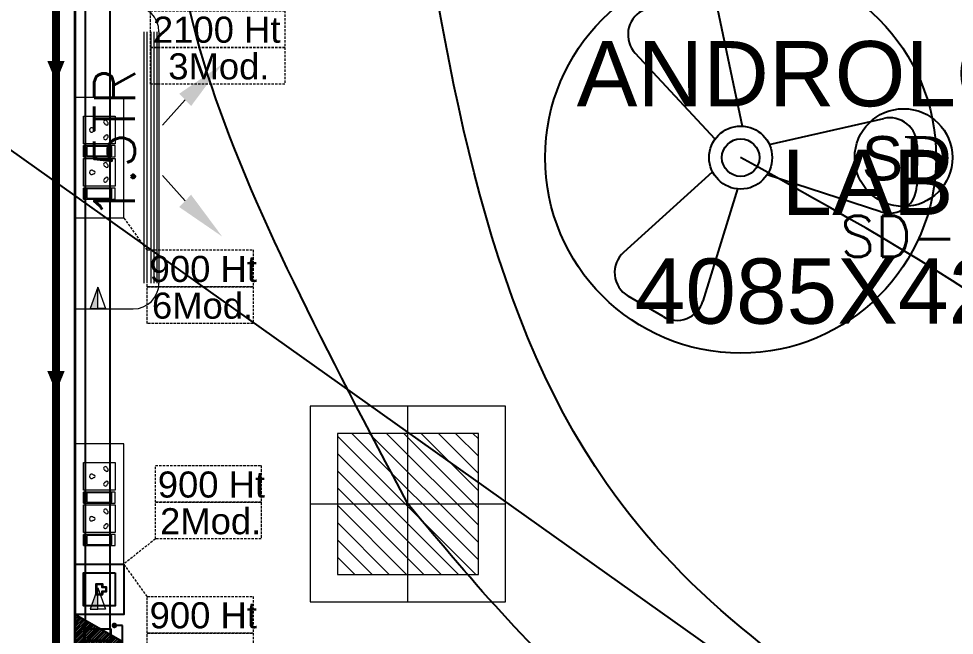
# Model space of a CAD drawing. Extents: x 3550807 to 4078732, y -628171 to -515859.
# Drawn here: x 3658962 to 3661833, y -596512 to -594621 of the extents above; entities that cross this region are included whole.
import ezdxf

# ---------------------------------------------------------------- set-up
doc = ezdxf.new("R2010")
doc.units = 0
doc.header["$LTSCALE"] = 6
doc.header["$MEASUREMENT"] = 0
for name, pattern in [('1', [0]), ('CONTINU', [0]), ('DASHED2', [0.375, 0.25, -0.125])]:
    doc.linetypes.add(name, pattern=pattern)
doc.layers.get('0').update_dxf_attribs({"linetype": 'CONTINUOUS'})
doc.layers.add('CFT_LOOPING', color=7, linetype='1', lineweight=0, true_color=0xd6d600)
for name, color, linetype in [('DIM', 7, 'CONTINUOUS'), ('ELE 36W LED LIGHT', 6, 'CONTINUOUS'), ('ELE-1200MM CEILINGFAN', 6, 'CONTINUOUS'), ('ELE-TEL POINT', 4, 'CONTINUOUS'), ('ELE.LAN POINT', 3, 'CONTINUOUS'), ('FA-FIRE TEXT', 7, 'CONTINUOUS'), ('HVAC_HI-WALL_1.5TR', 5, 'CONTINUOUS'), ('MEP_HVAC_TEXT', 7, 'CONTINUOUS'), ('phe-text', 1, 'CONTINUOUS'), ('PL- WASTE PIPE', 6, 'CONTINUOUS'), ('PL-SOIL PIPE', 1, 'CONTINUOUS'), ('TEXT', 5, 'CONTINUOUS')]:
    doc.layers.add(name, color=color, linetype=linetype)
for name, color, linetype, lineweight in [('ELE-2NOS OF 6-16 RAW POWER SOCKET', 1, 'CONTINUOUS', 20), ('ELE-36W LED LIGHT', 210, 'CONTINUOUS', 18), ('FA-BELOW SMOKE DERECTOR', 1, 'CONTINUOUS', 25), ('PHE-SP', 1, 'CONTINUOUS', 0), ('PL-SOFT  WATER SUPPLY PIPE', 162, 'CONTINUOUS', 9), ('PL-WATER PIPING', 1, 'CONTINUOUS', 9), ('WALL', 10, 'CONTINUOUS', 35)]:
    doc.layers.add(name, color=color, linetype=linetype, lineweight=lineweight)
doc.layers.add('ELE-LIGHTING WIRING', color=7, linetype='CONTINUOUS', true_color=0x63d7b6)
doc.styles.add('ARIAL', font='arial.ttf')
doc.styles.add('PDF Times New Roman', font='times.ttf')
doc.styles.add('ROMANS', font='romans.shx')
doc.styles.get("Standard").update_dxf_attribs({"font": 'SIMPLEX'})
doc.styles.add('VERDANA', font='verdana.ttf')

# ---------------------------------------------------------------- blocks, each defined once
blk = doc.blocks.new('A$C07FB25EA')
at = {"layer": 'ELE-1200MM CEILINGFAN', "color": 3}
for p, q in [((6.533, 13.367), (9.467, 11.641)), ((0.256, 2.637), (3.168, 12.074)), ((9.838, 7.944), (2.359, 1.207)), ((-11.798, 4.548), (-2.225, 1.439)), ((-14.843, -1.026), (-14.815, 2.378)), ((-2.412, -1.097), (-12.041, -3.293)), ((2.156, -1.54), (8.872, -8.781)), ((1.96, -12.492), (-0.134, -2.646)), ((8.31, -12.341), (5.348, -14.019))]:
    blk.add_line(p, q, dxfattribs=at)
at = {"layer": 'ELE-1200MM CEILINGFAN', "color": 5, "ltscale": 10}
blk.add_circle((0, 0), 16.449, dxfattribs=at)
at = {"layer": 'ELE-1200MM CEILINGFAN', "color": 3}
for radius in [2.65, 1.578]:
    blk.add_circle((0, 0), radius, dxfattribs=at)
for centre, start, end in [((5.365, 11.383), 59.52805, 162.52285), ((8.299, 9.656), 311.94933, 59.52805), ((-12.512, 2.359), 71.94933, 179.52805), ((-12.54, -1.045), 179.52805, 282.52285), ((7.175, -10.337), 299.52805, 42.52285), ((4.213, -12.015), 191.94933, 299.52805)]:
    blk.add_arc(centre, 2.303, start, end, dxfattribs=at)
blk = doc.blocks.new('light300x600')
at = {"layer": 'ELE-36W LED LIGHT', "lineweight": 0}
for p, q in [((918214.7, -78407.4), (918214.7, -79007.4)), ((918814.7, -78407.4), (918214.7, -78407.4)), ((918514.7, -78407.4), (918514.7, -79007.4)), ((918814.7, -79007.4), (918814.7, -78407.4)), ((918298.3, -78491.3), (918298.6, -78491)), ((918298.3, -78544.3), (918351.6, -78491)), ((918298.3, -78597.3), (918404.7, -78491)), ((918298.3, -78650.4), (918457.7, -78491)), ((918298.3, -78703.4), (918510.7, -78491)), ((918298.3, -78756.4), (918563.8, -78491)), ((918298.3, -78809.5), (918616.8, -78491)), ((918298.3, -78862.5), (918669.8, -78491)), ((918298.3, -78915.5), (918722.9, -78491)), ((918298.3, -78491), (918298.3, -78923.7)), ((918731.1, -78491), (918298.3, -78491)), ((918731.1, -78923.7), (918731.1, -78491)), ((918343.2, -78923.7), (918731.1, -78535.8)), ((918396.2, -78923.7), (918731.1, -78588.8)), ((918449.2, -78923.7), (918731.1, -78641.9)), ((918502.3, -78923.7), (918731.1, -78694.9)), ((918214.7, -78707.4), (918814.7, -78707.4)), ((918555.3, -78923.7), (918731.1, -78747.9)), ((918608.3, -78923.7), (918731.1, -78801)), ((918661.3, -78923.7), (918731.1, -78854)), ((918298.3, -78923.7), (918731.1, -78923.7)), ((918714.4, -78923.7), (918731.1, -78907)), ((918214.7, -79007.4), (918814.7, -79007.4))]:
    blk.add_line(p, q, dxfattribs=at)
blk = doc.blocks.new('RTUH 6U')
at = {"layer": 'ELE-2NOS OF 6-16 RAW POWER SOCKET', "color": 30, "ltscale": 300}
for p, q in [((-311.5, -26.5), (-226.5, -26.5)), ((-311.5, -123.5), (-311.5, -26.5)), ((-226.5, -26.5), (-226.5, -123.5)), ((-187.1, -26.5), (-220.9, -26.5)), ((-220.9, -26.5), (-220.9, -123.5)), ((-187.1, -123.5), (-187.1, -26.5)), ((-187.1, -123.5), (-187.1, -26.5)), ((-181.4, -123.5), (-181.4, -26.5)), ((-181.4, -26.5), (-96.4, -26.5)), ((-96.4, -26.5), (-96.4, -123.5)), ((-57, -26.5), (-90.8, -26.5)), ((-90.8, -26.5), (-90.8, -123.5)), ((-57, -123.5), (-57, -26.5)), ((-57, -123.5), (-57, -26.5)), ((-189.9, -37), (-218, -37)), ((-218, -37), (-218, -113)), ((-189.9, -40.4), (-218, -40.4)), ((-189.9, -113), (-189.9, -37)), ((-59.8, -37), (-88, -37)), ((-88, -37), (-88, -113)), ((-59.8, -40.4), (-88, -40.4)), ((-59.8, -113), (-59.8, -37)), ((-218, -113), (-189.9, -113)), ((-88, -113), (-59.8, -113)), ((-226.5, -123.5), (-311.5, -123.5)), ((-187.1, -123.5), (-220.9, -123.5)), ((-220.9, -123.5), (-187.1, -123.5)), ((-96.4, -123.5), (-181.4, -123.5)), ((-57, -123.5), (-90.8, -123.5)), ((-90.8, -123.5), (-57, -123.5))]:
    blk.add_line(p, q, dxfattribs=at)
blk.add_lwpolyline([(0, 0), (-368.5, 0), (-368.5, -150), (0, -150)], close=True, dxfattribs=at)
for centre, radius, start, end in [((-293.2, -56.1), 5.7, 87.49, 354.7311), ((-288.7, -52.1), 4.6, 284.9049, 157.3162), ((-249.3, -52.1), 4.6, 22.6838, 255.0951), ((-244.8, -56.1), 5.7, 185.2689, 92.51), ((-163.1, -56.1), 5.7, 87.49, 354.7311), ((-158.6, -52.1), 4.6, 284.9049, 157.3162), ((-119.2, -52.1), 4.6, 22.6838, 255.0951), ((-114.7, -56.1), 5.7, 185.2689, 92.51), ((-269, -99), 6.62, 127.1584, 52.8416), ((-269, -92.3), 4.22, 341.4031, 198.5969), ((-138.9, -99), 6.62, 127.1584, 52.8416), ((-138.9, -92.3), 4.22, 341.4031, 198.5969)]:
    blk.add_arc(centre, radius, start, end, dxfattribs=at)
blk = doc.blocks.new('tel')
at = {"layer": 'ELE-TEL POINT', "ltscale": 30}
h = blk.add_hatch(dxfattribs=at)
h.set_pattern_fill('ANSI31', color=4, scale=19.025387, style=0)
h.set_pattern_definition([(45, (-98.626, 0.184), (-42.7132, 42.7132), [])])
h.paths.add_polyline_path([(-99, 0), (840, 1654), (1778, -3)])
at = {"layer": 'ELE-TEL POINT', "color": 4, "ltscale": 30}
for p, q in [((-99, 0), (840, 1654)), ((840, 1654), (1778, -3)), ((1778, -3), (-99, 0))]:
    blk.add_line(p, q, dxfattribs=at)
at = {"layer": 'ELE-TEL POINT', "color": 4, "ltscale": 12}
for p, q in [((276, 1648), (275, 1398)), ((1404, 1646), (1403, 1396))]:
    blk.add_line(p, q, dxfattribs=at)
at = {"layer": 'ELE-TEL POINT', "color": 4, "linetype": 'Continuous', "ltscale": 12}
blk.add_line((276, 1648), (1404, 1646), dxfattribs=at)
at = {"layer": 'ELE-TEL POINT', "color": 4, "ltscale": 30, "const_width": 95.1}
for points in [[(227, 1363, 1), (323, 1363, 1)], [(1355, 1361, 1), (1451, 1361, 1)]]:
    blk.add_lwpolyline(points, format="xyb", close=True, dxfattribs=at)
blk = doc.blocks.new('Voice')
at = {"layer": 'ELE.LAN POINT', "color": 6}
for points in [[(0, -31.8), (127.9, -31.8), (127.9, 92), (0, 92)], [(21.9, -10), (106, -10), (106, 70.1), (21.9, 70.1)], [(77.3, 21.4), (69.7, 21.4), (69.7, 11.7), (58.1, 11.7), (58.1, 21.4), (50.6, 21.4), (50.6, 38.7), (77.3, 38.7)], [(75.9, 22.8), (68.4, 22.8), (68.4, 13), (59.5, 13), (59.5, 22.8), (52, 22.8), (52, 37.4), (75.9, 37.4)]]:
    blk.add_lwpolyline(points, close=True, dxfattribs=at)
blk = doc.blocks.new('SMOKE DETECTOR')
at = {"layer": 'FA-BELOW SMOKE DERECTOR', "color": 7}
blk.add_circle((931028.7, -118293.9), 166, dxfattribs=at)
at = {"layer": 'FA-BELOW SMOKE DERECTOR', "insert": (930887.1, -118373), "char_height": 150, "attachment_point": 7, "style": 'PDF Times New Roman'}
blk.add_mtext('{\\fArial|b0|i0|c0|p34;S}D', dxfattribs=at)
blk = doc.blocks.new('100 ELBOW')
at = {"color": 0, "linetype": 'Continuous'}
for p, q in [((72.2, 60.9), (66.6, 55.2)), ((72.2, 60.9), (123.7, 60.9)), ((123.7, 60.9), (123.7, -60.9)), ((-77.3, 0.5), (-85.9, -8)), ((-94.1, -8), (-130.6, -44.4)), ((-94.1, -8), (-85.9, -8)), ((-130.6, -44.4), (-44.4, -130.6)), ((-0.4, -78.2), (-8, -85.8)), ((72.2, -60.9), (66.4, -55.1)), ((72.2, -60.9), (123.7, -60.9)), ((-8, -94.1), (-44.4, -130.6)), ((-8, -94.1), (-8, -85.8))]:
    blk.add_line(p, q, dxfattribs=at)
at = {"color": 8, "linetype": 'Continuous', "lineweight": 0, "ltscale": 0.005}
for p, q in [((68.7, -49.1), (68.7, 49.1)), ((74.6, 55), (68.9, 49.3)), ((74.6, -55), (74.6, 55)), ((74.6, 55), (123.7, 55)), ((-91.7, -13.9), (-126.4, -48.6)), ((-91.7, -13.9), (-13.9, -91.7)), ((-91.7, -13.9), (-83.3, -13.9)), ((-83.4, -13.9), (-13.9, -83.3)), ((-4.5, -73.9), (-13.9, -83.3)), ((-13.9, -91.7), (-13.9, -83.3)), ((74.6, -55), (68.9, -49.3)), ((74.6, -55), (123.7, -55)), ((-13.9, -91.7), (-48.6, -126.4))]:
    blk.add_line(p, q, dxfattribs=at)
at = {"color": 8, "linetype": 'Continuous', "ltscale": 0.005}
blk.add_line((-72.3, -2.8), (-73.3, -3.7), dxfattribs=at)
at = {"color": 8, "linetype": 'Continuous', "lineweight": 0, "ltscale": 0.005}
for centre, radius, start, end in [((61.5, -148.1), 197.5, 87.8618, 137.18), ((60.9, -147.1), 98.2, 85.3383, 131.766)]:
    blk.add_arc(centre, radius, start, end, dxfattribs=at)
at = {"color": 0, "linetype": 'Continuous'}
for centre, radius, start, end in [((61.6, -148.2), 203.5, 88.5977, 133.0508), ((60.9, -147.1), 92.3, 86.6643, 131.6643)]:
    blk.add_arc(centre, radius, start, end, dxfattribs=at)
blk = doc.blocks.new('A$C0B1B3CFA')
at = {"layer": 'PHE-SP'}
h = blk.add_hatch(color=7, dxfattribs=at)
h.dxf.hatch_style = 1
h.paths.add_polyline_path([(-0.0495, 0.0226), (-0.0495, 0), (0.0124, 0)])
at = {"layer": 'PHE-SP', "color": 7}
for points in [[(-0.0495, 0), (0.0124, 0), (-0.0495, 0.0226), (-0.0495, 0)], [(-0.0495, 0), (0.0124, 0), (-0.0495, -0.0226), (-0.0495, 0)]]:
    blk.add_lwpolyline(points, dxfattribs=at)
blk = doc.blocks.new('Z$W@#3BD47561')
at = {"layer": 'PHE-SP', "xscale": 49.00933755098914, "yscale": 49.00933755098914, "zscale": 49.00933755098914, "rotation": 270}
blk.add_blockref('A$C0B1B3CFA', (0, 0), dxfattribs=at)
blk = doc.blocks.new('Z$W@#4AA511D8')
at = {"layer": 'phe-text', "linetype": 'ByBlock', "lineweight": -2, "ltscale": 0.5, "xscale": 0.0244727334018079, "yscale": 0.0244727334018079, "zscale": 0.0244727334018079, "rotation": 270}
blk.add_blockref('Z$W@#3BD47561', (0.0148, 0), dxfattribs=at)
blk = doc.blocks.new('HI WALL SPLIT AC UNIT 1.5TR')
at = {"layer": 'HVAC_HI-WALL_1.5TR', "color": 7, "lineweight": 5}
for p, q in [((1295285.1, -129882.4), (1295362.7, -129951.6)), ((1295595, -129882.4), (1295517.4, -129951.6))]:
    blk.add_line(p, q, dxfattribs=at)
at = {"layer": 'HVAC_HI-WALL_1.5TR', "color": 5, "lineweight": 5}
for p, q in [((1295076, -129962.8), (1295847.5, -129962.8)), ((1294997.2, -130220.8), (1294997.2, -130041.6)), ((1295926.2, -130220.8), (1295926.2, -130041.6)), ((1294997.2, -130220.8), (1295926.2, -130220.8))]:
    blk.add_line(p, q, dxfattribs=at)
at = {"layer": 'HVAC_HI-WALL_1.5TR', "color": 8, "lineweight": 5}
for p, q in [((1295076, -129969.7), (1295847.5, -129969.7)), ((1295076, -129979), (1295847.5, -129979)), ((1295076, -129988.2), (1295847.5, -129988.2)), ((1295076, -129999.8), (1295847.5, -129999.8)), ((1295076, -130009), (1295847.5, -130009))]:
    blk.add_line(p, q, dxfattribs=at)
at = {"layer": 'HVAC_HI-WALL_1.5TR', "color": 5, "lineweight": 5}
for centre, start, end in [((1295076, -130041.6), 90, 180), ((1295847.5, -130041.6), 0, 90)]:
    blk.add_arc(centre, 78.8, start, end, dxfattribs=at)
at = {"layer": 'HVAC_HI-WALL_1.5TR', "color": 7, "lineweight": 5}
for points in [[(1295304, -129864.2), (1295266.2, -129900.6), (1295175.9, -129769)], [(1295576.1, -129864.2), (1295613.9, -129900.6), (1295704.2, -129769)]]:
    blk.add_solid(points, dxfattribs=at)

msp = doc.modelspace()

# ---------------------------------------------------------------- linework, layer by layer
at = {"layer": 'CFT_LOOPING', "color": 7, "linetype": 'DASHED2', "ltscale": 5}
for p, q in [((3659356.4, -595330.6), (3659284.5, -595231.5)), ((3659381.3, -596216.8), (3659284.5, -596293.8)), ((3659356.4, -596392.8), (3659284.5, -596293.8))]:
    msp.add_line(p, q, dxfattribs=at)
for points in [[(3659366.4, -594596.9), (3659779, -594596.9), (3659779, -594709.4), (3659366.4, -594709.4)], [(3659366.4, -594709.4), (3659779, -594709.4), (3659779, -594821.9), (3659366.4, -594821.9)], [(3659356.4, -595330.6), (3659681.2, -595330.6), (3659681.2, -595443.1), (3659356.4, -595443.1)], [(3659356.4, -595443.1), (3659681.2, -595443.1), (3659681.2, -595555.6), (3659356.4, -595555.6)], [(3659381.3, -595991.8), (3659706.2, -595991.8), (3659706.2, -596104.3), (3659381.3, -596104.3)], [(3659381.3, -596104.3), (3659706.2, -596104.3), (3659706.2, -596216.8), (3659381.3, -596216.8)], [(3659356.4, -596392.8), (3659681.2, -596392.8), (3659681.2, -596505.3), (3659356.4, -596505.3)], [(3659356.4, -596505.3), (3659681.2, -596505.3), (3659681.2, -596617.8), (3659356.4, -596617.8)]]:
    msp.add_lwpolyline(points, close=True, dxfattribs=at)
at = {"layer": 'DIM', "linetype": 'ByBlock'}
msp.add_line((3649917.5, -588619.7), (3694998.7, -620631.1), dxfattribs=at)
at = {"layer": 'ELE-LIGHTING WIRING', "linetype": 'ByBlock'}
for points in [[(3660156.2, -596109.5, 0), (3659615.4, -593820.9), (3661214.4, -593542.3), (3662190.5, -593985, 0)], [(3663126.3, -597467.2), (3660765.9, -596046.7), (3660156.2, -593985, 0)], [(3663126.3, -597467.2), (3662688.8, -596216.6), (3661177.5, -595047.3)], [(3663126.3, -597467.2), (3660797.5, -596778.6), (3660156.2, -596109.5, 0)]]:
    msp.add_spline(points, degree=3, dxfattribs=at)
at = {"layer": 'PL- WASTE PIPE', "linetype": 'ByBlock', "ltscale": 5}
for p, q in [((3659167.2, -596492.6), (3659167.2, -591863.1)), ((3659242.2, -596492.6), (3659242.2, -591863.1))]:
    msp.add_line(p, q, dxfattribs=at)
at = {"layer": 'PL-SOFT  WATER SUPPLY PIPE', "color": 3, "const_width": 25}
msp.add_lwpolyline([(3662199.8, -591151.4), (3659691.6, -591151.4), (3659691.6, -591250.3), (3659076.4, -591250.3), (3659076.4, -597151.6), (3659699.1, -597151.6), (3659699.1, -597221.2), (3660483.5, -597221.2)], dxfattribs=at)
at = {"layer": 'PL-WATER PIPING', "color": 61, "true_color": 0xd8e58c}
for points in [[(3659076.4, -594750.8, 53.3, 0, 0), (3659076.4, -594815.6, 0, 0, 0)], [(3659076.4, -595702, 53.3, 0, 0), (3659076.4, -595766.8, 0, 0, 0)]]:
    msp.add_lwpolyline(points, format="xyseb", dxfattribs=at)
at = {"layer": 'WALL', "color": 8, "linetype": 'ByBlock'}
msp.add_line((3659134.5, -591206.3), (3659134.5, -597171.3), dxfattribs=at)
msp.add_line((3659134.5, -591206.3), (3659134.5, -597171.3), dxfattribs=at)

# ---------------------------------------------------------------- block references
at = {"layer": 'ELE 36W LED LIGHT', "rotation": 89.9999999995464}
msp.add_blockref('light300x600', (3581448.9, -1514624.2, 0), dxfattribs=at)
at = {"layer": 'ELE-1200MM CEILINGFAN', "color": 7, "ltscale": 8, "xscale": 36.47592107175105, "yscale": 36.47592107175105, "zscale": 36.47592107175105, "rotation": 180}
msp.add_blockref('A$C07FB25EA', (3661177.5, -595047.3), dxfattribs=at)
at = {"layer": 'ELE-2NOS OF 6-16 RAW POWER SOCKET', "color": 3, "linetype": 'ByBlock', "rotation": 270}
for p in [(3659284.5, -595231.5), (3659284.5, -596293.8)]:
    msp.add_blockref('RTUH 6U', p, dxfattribs=at)
at = {"layer": 'ELE-TEL POINT', "color": 0, "ltscale": 30, "xscale": -0.08874706337416964, "yscale": 0.0887470633741702, "zscale": 0.0887470633741702, "rotation": 269.8929051788798}
msp.add_blockref('tel', (3659134.5, -596606.4), dxfattribs=at)
at = {"layer": 'ELE.LAN POINT', "color": 7, "xscale": -1.211286963933217, "yscale": 1.211286963933217, "zscale": 1.211286963933217, "rotation": 89.9999999999999}
msp.add_blockref('Voice', (3659246, -596293.8), dxfattribs=at)
at = {"layer": 'FA-BELOW SMOKE DERECTOR', "color": 6, "xscale": 0.9035551315104862, "yscale": 0.9035551315104862, "zscale": 0.9035551315104862}
msp.add_blockref('SMOKE DETECTOR', (2820441.7, -488162.3), dxfattribs=at)
at = {"layer": 'HVAC_HI-WALL_1.5TR', "rotation": 270}
msp.add_blockref('HI WALL SPLIT AC UNIT 1.5TR', (3789355.3, 700414.9), dxfattribs=at)
at = {"layer": 'PL- WASTE PIPE', "linetype": 'ByBlock', "ltscale": 5, "xscale": -0.6818181811568929, "yscale": 0.6818181824598778, "zscale": 0.6818181817632315, "rotation": 134.9999999999998}
msp.add_blockref('100 ELBOW', (3659204.7, -596576.9), dxfattribs=at)
at = {"layer": 'PL-SOIL PIPE', "color": 1, "linetype": 'Continuous', "xscale": 876.8658294741393, "yscale": 876.8658294741393, "zscale": 876.8658294741393, "rotation": 270.129995499921}
for p in [(3659204.6, -595445), (3659204.6, -596367.2)]:
    msp.add_blockref('Z$W@#4AA511D8', p, dxfattribs=at)

# ---------------------------------------------------------------- texts
at = {"layer": 'DIM', "color": 8, "insert": (3661566.9, -595124.7), "char_height": 200, "width": 1980.803, "attachment_point": 5, "style": 'ARIAL'}
msp.add_mtext('ANDROLOGY\\PLAB\\P4085X4249', dxfattribs=at)
at = {"layer": 'FA-FIRE TEXT', "color": 200, "linetype": 'CONTINU', "insert": (3661483.2, -595226.3), "char_height": 125, "width": 349.838, "attachment_point": 1, "style": 'ROMANS'}
msp.add_mtext('{\\C256;SD-13\\P}', dxfattribs=at)
at = {"layer": 'MEP_HVAC_TEXT', "color": 0, "insert": (3659193.9, -594772.8), "char_height": 125, "width": 1718.699, "attachment_point": 3, "rotation": 89.9931, "style": 'VERDANA'}
msp.add_mtext('{\\Fromans|c0;\\C256;1.5TR}', dxfattribs=at)
at = {"layer": 'TEXT', "color": 7, "char_height": 80, "attachment_point": 1}
for s, insert, width in [('\\A1;{\\fArial|b0|i0|c0|p34;2100 Ht}', (3659373.9, -594614.9), 8957.987), ('\\A1;{\\fArial|b0|i0|c0|p34;3Mod.}', (3659421, -594727.4), 352.575), ('\\A1;{\\fArial|b0|i0|c0|p34;900 Ht\\P}', (3659363.8, -595348.7), 8957.987), ('\\A1;{\\fArial|b0|i0|c0|p34;6Mod.\\P}', (3659370.9, -595461.2), 352.575), ('\\A1;{\\fArial|b0|i0|c0|p34;900 Ht\\P}', (3659388.8, -596009.9), 8957.987), ('\\A1;{\\fArial|b0|i0|c0|p34;2Mod.\\P}', (3659395.8, -596122.4), 352.575), ('\\A1;{\\fArial|b0|i0|c0|p34;900 Ht\\P}', (3659363.8, -596410.9), 8957.987)]:
    msp.add_mtext(s, dxfattribs=dict(at, insert=insert, width=width))

doc.saveas('drawing.dxf')
